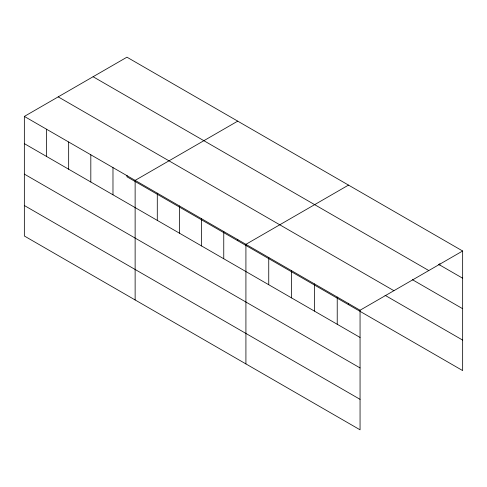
<?xml version="1.0" encoding="UTF-8"?>
<svg xmlns="http://www.w3.org/2000/svg" width="487" height="487" viewBox="0 0 487 487"><rect width="100%" height="100%" fill="white"/><g stroke="black" fill="none" stroke-linecap="round" stroke-linejoin="round"><path stroke-width="0.73" d="M24.35 116.417L360.057 310.237L360.057 429.814L24.35 236L24.35 116.417L126.943 57.186L462.65 251L462.65 370.583L126.943 176.763L126.943 175.314M237.729 121.141L135.13 180.379L135.13 299.955M348.509 185.103L245.917 244.334L245.917 363.917M360.057 310.237L462.65 251M438.519 264.289L462.65 278.223M93.09 76.733L428.791 270.547M412.428 279.708L462.65 308.703M58.209 96.87L393.91 290.69M385.034 295.292L462.65 340.103M24.35 143.635L360.057 337.454M24.35 174.115L360.057 367.935M24.35 205.52L360.057 399.34M439.822 263.534L439.822 265.044M348.509 303.237L348.509 304.685M337.229 297.052L337.229 324.275M314.401 283.872L314.401 311.096M291.573 270.693L291.573 297.916M268.745 257.513L268.745 284.737M237.729 239.275L237.729 240.724M223.758 231.544L223.758 258.767M201.606 218.754L201.606 245.972M179.447 205.958L179.447 233.182M157.289 193.169L157.289 220.392M112.978 167.583L112.978 194.806M90.819 154.793L90.819 182.016M68.661 141.997L68.661 169.22M46.509 129.207L46.509 156.43"/></g></svg>
